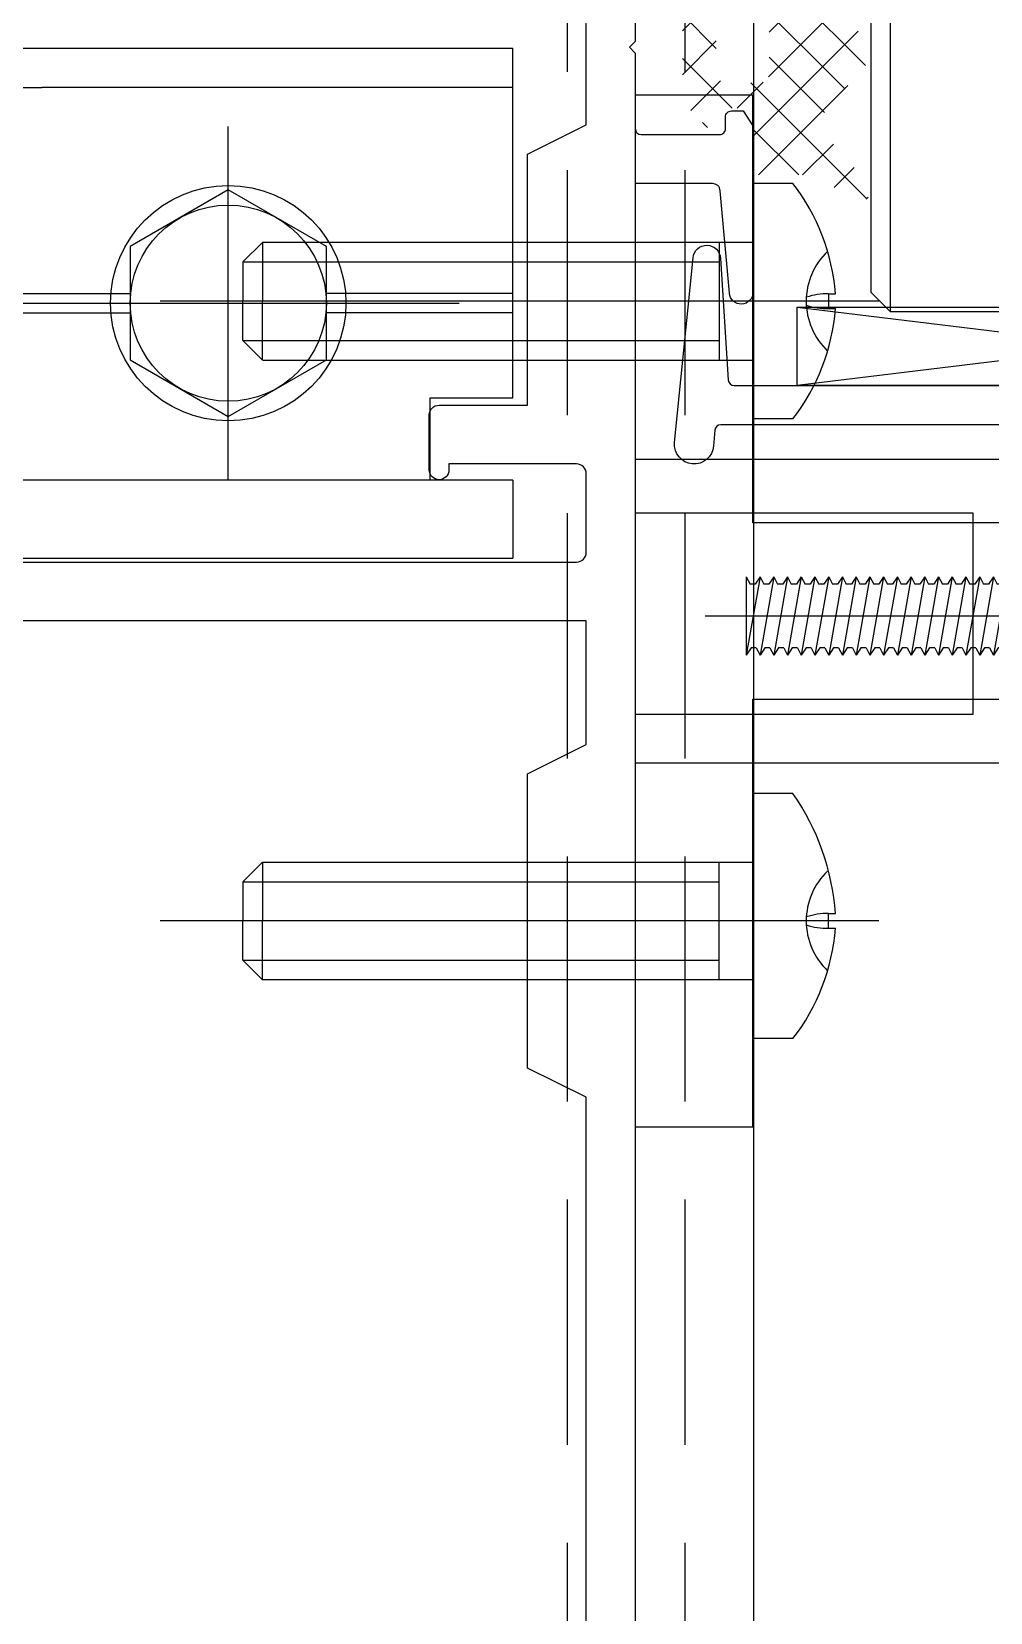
# Model space of a CAD drawing. Extents: x -8792 to 174344, y -43961 to 62816.
# Drawn here: x 95410.1 to 95459, y -10172.6 to -10092 of the extents above; entities that cross this region are included whole.
import ezdxf
from ezdxf.xclip import XClip

# ---------------------------------------------------------------- set-up
doc = ezdxf.new("R2010")
doc.units = 0
doc.header["$LTSCALE"] = 50
doc.header["$XCLIPFRAME"] = 0
for name, pattern in [('DASH', [0.35, 0.25, -0.1]), ('DOT2', [0.125, 0, -0.125]), ('HIDDEN', [0.375, 0.25, -0.125]), ('JIS_08_15', [17.25, 15, -0.75, 0.75, -0.75])]:
    doc.linetypes.add(name, pattern=pattern)
for name, color, linetype in [('#分隔线', 1, 'JIS_08_15'), ('#玻璃', 130, 'Continuous'), ('#胶', 95, 'Continuous'), ('#虚线', 8, 'HIDDEN'), ('#配件', 11, 'Continuous'), ('#铝型材', 3, 'Continuous'), ('A-FLOR-OTLN', 4, 'DOT2'), ('FIN', 3, 'Continuous'), ('PJ', 4, 'Continuous'), ('XC', 3, 'Continuous'), ('ZT3_辅材--五金件-------------JD', 13, 'Continuous'), ('吊顶', 7, 'Continuous')]:
    doc.layers.add(name, color=color, linetype=linetype)

# ---------------------------------------------------------------- blocks, each defined once
blk = doc.blocks.new('A$Cbd8d7c8c')
at = {"layer": 'A-FLOR-OTLN', "color": 8}
blk.add_lwpolyline([(-22721.24937731028, -15689.86968211655), (-43719.41647269274, -33393.16188598087, 0.413755730742382), (-43991.60535459826, -36560.98194338084, 0.1896724665796431), (122158.1740942716, -126683.0426204044, 0.414786072981368), (124666.0152100509, -124719.4948140864), (133885.1673546026, -48361.88285301649, 0.379931253570586), (116453.2507597166, -23207.94787260017, 0.2364517045148016)], format="xyb", dxfattribs=at)
at = {"layer": '吊顶', "const_width": 3}
blk.add_lwpolyline([(36525.16269515478, -42886.23891143122, 0.056654023901928), (31389.80361110461, -41079.322920529), (30859.08537955373, -40957.77536884585, -0.1125361045485018), (21289.4537036519, -36343.71662567847, -0.0289167358602449), (3039.011338204145, -19971.01165417739, 0.4135317777718731), (-633.6185435920488, -19953.37917324936), (-31397.94016679469, -50352.84389940772, 0.4147813061863365), (-31416.3285705545, -54033.31448566628, 0.1704916733923174), (123964.2830003048, -129414.7104053417, 0.4125640170375961), (126841.1750901889, -127143.2247624403), (136317.5030562885, -48655.55449670245, 1.269194860891986), (87076.80076918215, -54393.31561949174)], format="xyb", dxfattribs=at)
blk = doc.blocks.new('tytutuyoyo')
at = {"layer": '#胶'}
h = blk.add_hatch(dxfattribs=at)
h.set_pattern_fill('ANSI37', color=256, style=0)
h.set_pattern_definition([(45, (-33425.64036745032, -31759.1120949441), (-1.122532015133644, 1.122532015133644), []), (135, (-33425.64036745032, -31759.1120949441), (-1.122532015133644, -1.122532015133644), [])])
edge = h.paths.add_edge_path(flags=16)
edge.add_arc((2119.839039766426, -5796.207525686244), 0.5448115530029914, 0.7394739602140135, 85.28687023139139, ccw=False)
edge.add_line((2120.383805945035, -5796.200494404438), (2120.383807864535, -5797.864555793331))
edge.add_arc((2119.883807864535, -5797.864556370077), 0.5000000000025073, -89.99992479288039, 6.609033448512491e-05, ccw=False)
edge.add_line((2119.883808520841, -5798.364556370081), (2117.783808489592, -5798.36455899529))
edge.add_arc((2117.783807864536, -5797.864558995287), 0.5000000000019919, 180.0000752071196, 270.0000716255329, ccw=False)
edge.add_line((2117.283807864536, -5797.864559651593), (2117.283805945044, -5796.200497995287))
edge.add_arc((2117.828572137638, -5796.207528193936), 0.5448115530058976, 94.71328018146068, 179.2606399611304, ccw=False)
edge.add_line((2117.783805239327, -5795.664558993056), (2119.883805239333, -5795.664556367847))
edge = h.paths.add_edge_path()
edge.add_line((2123.100166477278, -5801.271025788657), (2125.485065788031, -5803.394366121931))
edge.add_arc((2125.863122187046, -5802.953105342487), 0.5810660171742962, 229.4112174586473, 381.1649563844238)
edge.add_line((2126.404992283293, -5802.743308976671), (2125.242939532756, -5800.939051891604))
edge.add_arc((2126.083657084513, -5800.397577978867), 1.000000000000487, 179.9999246034077, 212.7840309438648, ccw=False)
edge.add_line((2125.083657084513, -5800.397576662948), (2125.083668353662, -5797.833848634888))
edge.add_arc((2124.783668353659, -5797.833848240109), 0.2999999999995349, 359.9999246027824, 450.0008050554655)
edge.add_line((2124.783664138398, -5797.533848240142), (2122.266650970654, -5797.533883610529))
edge.add_arc((2122.266651233396, -5797.733883610621), 0.2000000000908218, 90.00007527006866, 135.0000761327921)
edge.add_line((2122.125229689176, -5797.592462442233), (2122.04238708764, -5797.675305263932))
edge.add_arc((2121.900965545552, -5797.533884093416), 0.2000000000909723, 270.0000752075364, 315.0000752698241, ccw=False)
edge.add_line((2121.900965808076, -5797.733884093508), (2121.883808520724, -5797.733884116031))
edge.add_arc((2121.883808259721, -5797.533884114557), 0.2000000014723287, 180.0000752064937, 270.00007477189456, ccw=False)
edge.add_line((2121.683808258247, -5797.533884377077), (2121.68380602682, -5795.833884378553))
edge.add_line((2121.68380602682, -5795.833884378553), (2122.333806022492, -5795.833883826228))
edge.add_arc((2122.333805651877, -5795.433883826227), 0.4000000000008364, 270.0000530867532, 405.0000751261189)
edge.add_line((2122.616647993491, -5795.151040742887), (2121.480250879889, -5794.080332124504))
edge.add_arc((2121.126697952881, -5794.43388597868), 0.4999999999975066, 45.00007512700329, 90)
edge.add_line((2121.126697952881, -5793.93388597868), (2116.540912525779, -5793.93388597868))
edge.add_arc((2116.540912525779, -5794.433885978677), 0.4999999999946776, 90, 134.9999248732915)
edge.add_line((2116.187359598771, -5794.080332124504), (2115.050962523295, -5795.151040741432))
edge.add_arc((2115.333804864902, -5795.433883824771), 0.3999999999980979, 134.9999248731441, 269.9999511852416)
edge.add_line((2115.333804524111, -5795.833883824769), (2115.98380445184, -5795.833884378553))
edge.add_line((2115.98380445184, -5795.833884378553), (2115.983802220413, -5797.533884375571))
edge.add_arc((2115.783802218939, -5797.533884114557), 0.2000000014719943, 269.9999247945486, 359.9999252249789, ccw=False)
edge.add_line((2115.783801956422, -5797.733884116031), (2115.766644670366, -5797.733884093508))
edge.add_arc((2115.766644933108, -5797.533884093416), 0.2000000000908219, 224.9999238686818, 269.99992472993137, ccw=False)
edge.add_line((2115.625223388895, -5797.675305261804), (2115.542380787352, -5797.592462440109))
edge.add_arc((2115.400959245279, -5797.733883610636), 0.2000000000894576, 44.99992473533457, 89.99919494731405)
edge.add_line((2115.400962055443, -5797.533883610566), (2112.883652016586, -5797.533848240142))
edge.add_arc((2112.883647801325, -5797.833848240109), 0.2999999999998868, 89.99919494453448, 180.0000753972176)
edge.add_line((2112.583647801323, -5797.833848634888), (2112.583659070478, -5800.397577978882))
edge.add_arc((2111.583659070478, -5800.397577978867), 0.9999999999992276, 327.2159690561352, 359.9999999991662, ccw=False)
edge.add_line((2112.424376622235, -5800.939051891604), (2111.262323871691, -5802.743308976671))
edge.add_arc((2111.804193967939, -5802.953105342487), 0.5810660171751235, 158.8350436155761, 310.5887825413527)
edge.add_line((2112.182250366954, -5803.394366121931), (2114.567444001383, -5801.271025788661))
edge.add_arc((2115.232361873663, -5802.017942263388), 0.9999999985486094, 57.61414493949928, 131.6760251617831, ccw=False)
edge.add_line((2115.767980207434, -5801.173482082191), (2118.298141426938, -5803.378295153001))
edge.add_arc((2118.83380523933, -5802.533863817669), 1.000000000000709, 237.6110592604926, 302.3889407395073)
edge.add_line((2119.369469051722, -5803.378295153001), (2121.899630271226, -5801.173482082191))
edge.add_arc((2122.43524860499, -5802.017942263388), 0.9999999985471532, 48.32397483804408, 122.3858550601486, ccw=False)
blk = doc.blocks.new('*U163')
at = {"layer": '#玻璃', "color": 8, "linetype": 'Continuous'}
blk.add_line((0, 1), (147.2387329820193, 1.000000000000004), dxfattribs=at)
at = {"layer": '#玻璃', "color": 130}
blk.add_lwpolyline([(147.2387329820193, -7.999999999999996), (1, -8), (0, -7), (0, 1), (1, 2), (147.2387329820193, 2.000000000000004)], dxfattribs=at)
blk = doc.blocks.new('DDGF')
at = {"layer": '#分隔线', "ltscale": 0.3}
for p, q in [((-10.41709137859289, 15.79999999993015), (26.22810742893489, 15.79999999993015)), ((-10.41709137859289, -15.79980105068535), (26.22810742893489, -15.79980105068535))]:
    blk.add_line(p, q, dxfattribs=at)
at = {"layer": '#配件', "linetype": 'ByBlock'}
for p, q in [((-6.039747295231791, 21.79999999993015), (-4, 21.79999999993015)), ((-4, 9.300136526726419), (-4, 21.79999999993015)), ((-3.961517341871513, 18.7984127230593), (21, 18.7984127230593)), ((-2.277831430081278, 18.7984127230593), (-2.277831430081278, 12.79999999993015)), ((21, 18.7984127230593), (21, 15.79999999993015)), ((21, 18.7984127230593), (22, 17.79999999993015)), ((22, 17.79999999993015), (-2.277831430081278, 17.79999999993015)), ((22, 17.79999999993015), (22, 15.79999999993015)), ((-7.851229960360797, 16.1774081599433), (-8.203648074879311, 16.1774081599433)), ((-7.851229960360797, 16.1774081599433), (-7.851229960360797, 15.422591839917)), ((-7.851229960360797, 15.422591839917), (-8.203648074879311, 15.422591839917)), ((21, 12.801587276801), (21, 15.79999999993015)), ((22, 13.79999999993015), (22, 15.79999999993015)), ((22, 13.79999999993015), (-2.277831430081278, 13.79999999993015)), ((21, 12.801587276801), (22, 13.79999999993015)), ((20.98599567537894, 12.79999999993015), (-4, 12.79999999993015)), ((-6.039747295231791, 9.300136526726419), (-4, 9.300136526726419)), ((-6.039747295231791, -9.799801050685346), (-4, -9.799801050685346)), ((-4, -9.799801050685346), (-4, -21.79980105068535)), ((20.98599567537894, -12.79980105068535), (-4, -12.79980105068535)), ((-2.277831430081278, -18.7982137738145), (-2.277831430081278, -12.79980105068535)), ((21, -12.8013883275562), (21, -15.79980105068535)), ((21, -12.8013883275562), (22, -13.79980105068535)), ((22, -13.79980105068535), (-2.277831430081278, -13.79980105068535)), ((22, -13.79980105068535), (22, -15.79980105068535)), ((-7.851229960360797, -15.4223928906722), (-8.203648074879311, -15.4223928906722)), ((-7.851229960360797, -16.17720921069849), (-7.851229960360797, -15.4223928906722)), ((21, -18.7982137738145), (21, -15.79980105068535)), ((22, -17.79980105068535), (22, -15.79980105068535)), ((-7.851229960360797, -16.17720921069849), (-8.203648074879311, -16.17720921069849)), ((22, -17.79980105068535), (-2.277831430081278, -17.79980105068535)), ((21, -18.7982137738145), (22, -17.79980105068535)), ((-3.961517341871513, -18.7982137738145), (21, -18.7982137738145)), ((-6.039747295231791, -21.79980105068535), (-4, -21.79980105068535))]:
    blk.add_line(p, q, dxfattribs=at)
for centre, radius, start, end in [((2.330552405852359, 15.35092777968384), 10.56657227238094, 142.3867952121227, 175.5139421238605), ((-10.227652723348, 15.79999999993015), 3.512367508902334, 313.6364720930283, 46.36352790697178), ((-7.790593046171125, 12.77943175466498), 3.398517395292886, 71.66108498292938, 91.02233510181463), ((4.005549523091759, 16.29414240346523), 12.24026578026515, 184.0831189443813, 214.8474421694925), ((-7.790593046171125, 18.82056824519532), 3.398517395292886, 268.9776648981854, 288.3389150170706), ((2.330552405852359, -16.24887327093165), 10.56657227238371, 142.3867952079543, 175.5139421238605), ((-10.227652723348, -15.79980105068535), 3.512367508902334, 313.6364720889165, 46.36352791108349), ((-7.790593046171125, -18.82036929595051), 3.398517395292886, 71.66108498292938, 91.02233510181463), ((-7.790593046171125, -12.77923280542018), 3.398517395292886, 268.9776648981854, 288.3389150170706), ((2.330552405852359, -15.35072883043904), 10.56657227238094, 184.4860578761395, 217.6132047920457)]:
    blk.add_arc(centre, radius, start, end, dxfattribs=at)
at = {"layer": '#铝型材'}
blk.add_lwpolyline([(-63.84320869192015, -4.499834860413102), (-4, -4.499924916046439), (-4, -26.29999999993015), (2, -26.29999999993015), (2, 26.29999999993015), (-3.999999999970896, 26.29999999993015), (-4, 4.500219188194023), (-63.84320869192015, 4.499978599284077, 0.9999999999999999)], format="xyb", dxfattribs=at)
blk = doc.blocks.new('螺栓M6-俯')
at = {"layer": '#分隔线', "ltscale": 0.6}
for p, q in [((0, 9.002064453236017), (0, -9.002064453236017)), ((11.76553557382431, 0), (-11.76553557382431, 0))]:
    blk.add_line(p, q, dxfattribs=at)
at = {"layer": '#配件'}
blk.add_lwpolyline([(-5, -2.886751345948142), (0, -5.773502691896283), (5, -2.886751345948142), (5, 2.886751345948142), (0, 5.773502691896283), (-5, 2.886751345948142)], close=True, dxfattribs=at)
for radius in [6, 5]:
    blk.add_circle((0, 0), radius, dxfattribs=at)
blk = doc.blocks.new('DSGFCV')
at = {"layer": '#配件'}
for p, q in [((-114.1806975508807, -12.50000000008731), (-104.6801975509152, -12.50000000008731)), ((-63.06922914700408, -12.50000000008731), (-94.68019755091518, -12.50000000008731)), ((-114.1806975508807, -13.50000000008731), (-104.6801975509152, -13.50000000008731)), ((-63.06922914700408, -13.50000000008731), (-94.68019755091518, -13.50000000008731)), ((-109.980197550889, -17.82530503824819), (-114.1801975508861, -17.82530503824819)), ((-109.980197550889, -22.02530503828893), (-109.980197550889, -17.82530503824819))]:
    blk.add_line(p, q, dxfattribs=at)
for points in [[(0, -17.82530503816088), (0, 0), (-114.1801975508861, 0)], [(-114.1801975508861, -17.82530503824819), (-114.1801975508861, -8.731149137020111e-11), (-114.1801975508861, -8.731149137020111e-11)], [(-114.1801975508861, -2.000000000087311), (-90.18019755090063, -2.000000000087311)], [(0, -2), (-90.18019755090063, -2.000000000087311)], [(-114.1801975508861, -22.02530503828893), (-114.1801975508861, -22.02530503828893), (-114.1801975508861, -26.00000000008731), (-114.1801975508861, -26.00000000008731)], [(-114.1801975508861, -22.02530503828893), (0, -22.02530503820162), (0, -26), (-114.1801975508861, -26.00000000008731)]]:
    blk.add_lwpolyline(points, dxfattribs=at)
at = {"layer": '#配件', "xscale": -1, "rotation": 180}
blk.add_blockref('螺栓M6-俯', (-99.68019755091518, -13.00000000008731), dxfattribs=at)
blk = doc.blocks.new('DSFF')
at = {"layer": 'FIN', "ltscale": 10}
for points in [[(120.4800032946514, 67.62484216637677), (2.999999999941792, 67.62484216640587, -0.414213562373095), (2.499999999941792, 68.12484216640587), (2.499999999941792, 72.12484216646408, -0.414213562373095), (2.999999999941792, 72.62484216640587), (9.499999999941792, 72.62484216640587), (9.499999999941792, 72.32484216641751, 0.414213562373095), (9.999999999941792, 71.82484216641751, 0.414213562373095), (10.49999999994179, 72.32484216641751), (10.49999999994179, 75.12484216646408, 0.4142135623645707), (9.999999999941792, 75.62484216643497), (5.499999999956344, 75.62484216643497), (5.499999999956344, 88.42480105027789), (2.499999999956344, 89.91919249325292), (2.499999999941792, 97.32484216638841, -0.4142135623730951)], [(-1.455191522836685e-11, 98.02499999894644), (0, 94.17499999911524), (0.2999999999301508, 93.87499999895226), (0, 93.57499999910942), (0, 89.72499999898719, -0.414213562373095), (-0.2999999999883585, 89.42499999899883), (-4.300000000046566, 89.42499999894062, -0.4142135624015094), (-4.600000000064028, 89.72499999898719), (-4.600000000005821, 90.32499999902211, 0.4142135624015095), (-4.900000000023283, 90.62499999906868), (-5.499999999970896, 90.62499999906868), (-6.000000000029104, 89.87499999895226), (-6.000000000116415, 86.92499999896972), (-6.000000000116415, 81.37742929038359, 0.9678044641974725), (-4.80128421052359, 81.33819405993563), (-4.332854138367111, 86.5607447057846, -0.3882414729617263), (-3.934454444679432, 86.92499999894062), (0, 86.92499999896972), (-1.455191522836685e-11, 72.8750000000291), (-19.11996963311685, 72.87499999906868)]]:
    blk.add_lwpolyline(points, format="xyb", dxfattribs=at)
blk.add_lwpolyline([(-19.11996963316051, 57.37499999906868), (-1.455191522836685e-11, 57.37500000005821), (0, -57.37500000005821)], dxfattribs=at)
blk.add_lwpolyline([(2.499999999956344, 40.33060855680378), (5.499999999956344, 41.8249999996624), (5.499999999956344, 56.8249999996624), (2.499999999941792, 58.31939144263742), (2.499999999941792, 64.62499999906868), (120.9800032946659, 64.62499999906868), (120.9800032946659, -64.62499999906868), (2.499999999956344, -64.62499999906868), (2.499999999956344, -58.31939144263742), (5.499999999956344, -56.8249999996624), (5.499999999956344, -41.8249999996624), (2.499999999956344, -40.33060855680378)], close=True, dxfattribs=at)
at = {"layer": 'XC'}
blk.add_lwpolyline([(-1.455191522836685e-11, 59.8750000000291), (-17.21996963315178, 59.87499999909778), (-17.21996963315178, 65.12499999906868), (-17.21996963315178, 70.12499999906868), (-1.455191522836685e-11, 70.1250000000291)], close=True, dxfattribs=at)
blk = doc.blocks.new('ZT_盘头自攻_ST4.8x38')
at = {"layer": '#分隔线', "ltscale": 0.6}
blk.add_line((35.5, 7.275957614183426e-12), (-6.600000000005821, 7.275957614183426e-12), dxfattribs=at)
at = {"layer": '#配件', "linetype": 'ByBlock'}
for p, q in [((-1.723475382983452, 4.000000000007276), (0, 4.000000000007276)), ((0, 4.000000000007276), (0, -3.999999999992724)), ((0.07643568961066194, 2.289943386735104), (0.4454545454500476, 2.000000000007276)), ((1.399999999994179, 2.000000000007276), (0.4454545454500476, 2.000000000007276)), ((1.399999999994179, 2.000000000007276), (1.399999999994179, -1.999999999992724)), ((1.399999999994179, 1.690340333312633), (1.444784865932888, 1.621000000006461)), ((1.444784865932888, 1.621000000006461), (1.70569867255108, 1.621000000006461)), ((1.899999999994179, 2.000000000007276), (1.70569867255108, 1.621000000006461)), ((1.899999999994179, 2.000000000007276), (2.599999999991269, -2)), ((1.899999999994179, 2.000000000007276), (2.144784865929978, 1.620999999999185)), ((2.144784865929978, 1.620999999999185), (2.405698672548169, 1.621000000006461)), ((2.599999999991269, 2), (2.405698672548169, 1.621000000006461)), ((2.599999999991269, 2), (3.299999999988358, -1.999999999992724)), ((2.599999999991269, 2), (2.84478486594162, 1.620999999999185)), ((2.84478486594162, 1.620999999999185), (3.105698672545259, 1.620999999999185)), ((3.299999999988358, 2.000000000007276), (3.105698672545259, 1.620999999999185)), ((3.299999999988358, 2.000000000007276), (4, -1.999999999992724)), ((3.299999999988358, 2.000000000007276), (3.544784865938709, 1.620999999999185)), ((3.544784865938709, 1.620999999999185), (3.805698672542349, 1.621000000006461)), ((4, 2.000000000007276), (3.805698672542349, 1.621000000006461)), ((4, 2.000000000007276), (4.69999999999709, -2)), ((4, 2.000000000007276), (4.244784865935799, 1.621000000006461)), ((4.244784865935799, 1.621000000006461), (4.50569867255399, 1.621000000006461)), ((4.69999999999709, 2.000000000007276), (4.50569867255399, 1.621000000006461)), ((4.69999999999709, 2.000000000007276), (5.399999999994179, -2)), ((4.69999999999709, 2.000000000007276), (4.944784865932888, 1.621000000006461)), ((4.944784865932888, 1.621000000006461), (5.20569867255108, 1.620999999999185)), ((5.399999999994179, 2.000000000007276), (5.20569867255108, 1.620999999999185)), ((5.399999999994179, 2.000000000007276), (6.099999999991269, -1.999999999992724)), ((5.399999999994179, 2.000000000007276), (5.644784865929978, 1.620999999999185)), ((5.644784865929978, 1.620999999999185), (5.905698672548169, 1.620999999999185)), ((6.099999999991269, 2), (5.905698672548169, 1.620999999999185)), ((6.099999999991269, 2), (6.799999999988358, -1.999999999992724)), ((6.099999999991269, 2), (6.34478486594162, 1.620999999999185)), ((6.34478486594162, 1.620999999999185), (6.605698672545259, 1.620999999999185)), ((6.799999999988358, 2.000000000007276), (6.605698672545259, 1.620999999999185)), ((6.799999999988358, 2.000000000007276), (7.5, -1.999999999992724)), ((6.799999999988358, 2.000000000007276), (7.044784865938709, 1.621000000006461)), ((7.044784865938709, 1.621000000006461), (7.305698672542349, 1.621000000006461)), ((7.5, 2.000000000007276), (7.305698672542349, 1.621000000006461)), ((7.5, 2.000000000007276), (8.19999999999709, -2)), ((7.5, 2.000000000007276), (7.744784865935799, 1.621000000006461)), ((7.744784865935799, 1.621000000006461), (8.00569867255399, 1.621000000006461)), ((8.199999999982538, 2.000000000007276), (8.00569867255399, 1.621000000006461)), ((8.199999999982538, 2.000000000007276), (8.89999999999418, -2)), ((8.199999999982538, 2.000000000007276), (8.444784865932888, 1.621000000006461)), ((8.444784865932888, 1.621000000006461), (8.70569867255108, 1.620999999999185)), ((8.89999999999418, 2.000000000007276), (8.70569867255108, 1.620999999999185)), ((8.89999999999418, 2.000000000007276), (9.599999999991269, -1.999999999992724)), ((8.89999999999418, 2.000000000007276), (9.144784865929978, 1.621000000006461)), ((9.144784865929978, 1.621000000006461), (9.40569867254817, 1.620999999999185)), ((9.599999999991269, 2), (9.40569867254817, 1.620999999999185)), ((9.599999999991269, 2), (10.29999999998836, -1.999999999992724)), ((9.599999999991269, 2), (9.84478486594162, 1.620999999999185)), ((9.84478486594162, 1.620999999999185), (10.10569867254526, 1.620999999999185)), ((10.29999999998836, 2.000000000007276), (10.10569867254526, 1.620999999999185)), ((10.29999999998836, 2.000000000007276), (11, -1.999999999992724)), ((10.29999999998836, 2.000000000007276), (10.54478486593871, 1.621000000006461)), ((10.54478486593871, 1.621000000006461), (10.80569867254235, 1.621000000006461)), ((11, 2.000000000007276), (10.80569867254235, 1.621000000006461)), ((11, 2.000000000007276), (11.69999999998254, -2)), ((11, 2.000000000007276), (11.2447848659358, 1.620999999999185)), ((11.2447848659358, 1.620999999999185), (11.50569867255399, 1.621000000006461)), ((11.69999999999709, 2), (11.50569867255399, 1.621000000006461)), ((11.69999999999709, 2), (12.39999999999418, -2)), ((11.69999999999709, 2), (11.94478486594744, 1.620999999999185)), ((11.94478486594744, 1.620999999999185), (12.20569867255108, 1.620999999999185)), ((12.39999999999418, 2), (12.20569867255108, 1.620999999999185)), ((12.39999999999418, 2), (13.10000000000582, -1.999999999992724)), ((12.39999999999418, 2), (12.64478486592998, 1.621000000006461)), ((12.64478486592998, 1.621000000006461), (12.90569867254817, 1.620999999999185)), ((13.09999999999127, 2.000000000007276), (12.90569867254817, 1.620999999999185)), ((13.09999999999127, 2.000000000007276), (13.79999999998836, -2)), ((13.09999999999127, 2.000000000007276), (13.34478486594162, 1.620999999999185)), ((13.34478486594162, 1.620999999999185), (13.60569867254526, 1.620999999999185)), ((13.79999999998836, 2.000000000007276), (13.60569867254526, 1.621000000006461)), ((13.79999999998836, 2.000000000007276), (14.5, -2)), ((13.79999999998836, 2.000000000007276), (14.04478486593871, 1.621000000006461)), ((14.04478486593871, 1.621000000006461), (14.30569867254235, 1.620999999999185)), ((14.5, 2.000000000007276), (14.30569867254235, 1.620999999999185)), ((14.5, 2.000000000007276), (15.19999999999709, -1.999999999992724)), ((14.5, 2.000000000007276), (14.7447848659358, 1.621000000006461)), ((14.7447848659358, 1.621000000006461), (15.00569867255399, 1.620999999999185)), ((15.19999999999709, 2.000000000007276), (15.00569867255399, 1.620999999999185)), ((15.19999999999709, 2.000000000007276), (15.89999999999418, -2)), ((15.19999999999709, 2.000000000007276), (15.44478486593289, 1.620999999999185)), ((15.44478486593289, 1.620999999999185), (15.70569867255108, 1.620999999999185)), ((15.89999999999418, 2), (15.70569867255108, 1.620999999999185)), ((15.89999999999418, 2), (16.59999999999127, -1.999999999992724)), ((15.89999999999418, 2), (16.14478486592998, 1.621000000006461)), ((16.14478486592998, 1.621000000006461), (16.40569867254817, 1.620999999999185)), ((16.59999999999127, 2.000000000007276), (16.40569867254817, 1.620999999999185)), ((16.59999999999127, 2.000000000007276), (17.29999999998836, -2)), ((16.59999999999127, 2.000000000007276), (16.84478486594162, 1.620999999999185)), ((16.84478486594162, 1.620999999999185), (17.10569867254526, 1.621000000006461)), ((17.29999999998836, 2.000000000007276), (17.10569867254526, 1.621000000006461)), ((17.29999999998836, 2.000000000007276), (18, -2)), ((17.29999999998836, 2.000000000007276), (17.54478486593871, 1.621000000006461)), ((17.54478486593871, 1.621000000006461), (17.80569867254235, 1.620999999999185)), ((18, 2.000000000007276), (17.80569867254235, 1.620999999999185)), ((18, 2.000000000007276), (18.69999999999709, -2)), ((18, 2.000000000007276), (18.2447848659358, 1.621000000006461)), ((18.2447848659358, 1.621000000006461), (18.50569867255399, 1.620999999999185)), ((18.69999999999709, 2), (18.50569867255399, 1.620999999999185)), ((18.69999999999709, 2), (19.39999999999418, -2)), ((18.69999999999709, 2), (18.94478486593289, 1.620999999999185)), ((18.94478486593289, 1.620999999999185), (19.20569867255108, 1.621000000006461)), ((19.39999999999418, 2), (19.20569867255108, 1.621000000006461)), ((19.39999999999418, 2), (20.09999999999127, -1.999999999992724)), ((19.39999999999418, 2), (19.64478486592998, 1.621000000006461)), ((19.64478486592998, 1.621000000006461), (19.90569867254817, 1.620999999999185)), ((20.09999999999127, 2.000000000007276), (19.90569867254817, 1.620999999999185)), ((20.09999999999127, 2.000000000007276), (20.79999999998836, -1.999999999992724)), ((20.09999999999127, 2.000000000007276), (20.34478486594162, 1.620999999999185)), ((20.34478486594162, 1.620999999999185), (20.60569867255981, 1.621000000006461)), ((20.79999999998836, 2.000000000007276), (20.60569867255981, 1.621000000006461)), ((20.79999999998836, 2.000000000007276), (21.5, -2)), ((20.79999999998836, 2.000000000007276), (21.04478486593871, 1.620999999999185)), ((21.04478486593871, 1.620999999999185), (21.30569867254235, 1.620999999999185)), ((21.5, 2), (21.30569867254235, 1.620999999999185)), ((21.5, 2), (22.19999999999709, -2)), ((21.5, 2), (21.7447848659358, 1.621000000006461)), ((21.7447848659358, 1.621000000006461), (22.00569867255399, 1.620999999999185)), ((22.19999999999709, 2), (22.00569867255399, 1.620999999999185)), ((22.19999999999709, 2), (22.89999999999418, -2)), ((22.19999999999709, 2), (22.44478486593289, 1.620999999999185)), ((22.44478486593289, 1.620999999999185), (22.70569867255108, 1.621000000006461)), ((22.89999999999418, 2), (22.70569867255108, 1.621000000006461)), ((22.89999999999418, 2), (23.59999999999127, -2)), ((22.89999999999418, 2), (23.14478486592998, 1.621000000006461)), ((23.14478486592998, 1.621000000006461), (23.40569867254817, 1.620999999999185)), ((23.59999999999127, 2.000000000007276), (23.40569867254817, 1.620999999999185)), ((23.59999999999127, 2.000000000007276), (24.29999999998836, -2)), ((23.59999999999127, 2.000000000007276), (23.84478486594162, 1.621000000006461)), ((23.84478486594162, 1.621000000006461), (24.10569867255981, 1.620999999999185)), ((24.29999999998836, 2.000000000007276), (24.10569867255981, 1.620999999999185)), ((24.29999999998836, 2.000000000007276), (25, -2)), ((24.29999999998836, 2.000000000007276), (24.54478486593871, 1.620999999999185)), ((24.54478486593871, 1.620999999999185), (24.80569867254235, 1.620999999999185)), ((24.99999999998545, 2), (24.80569867254235, 1.620999999999185)), ((25, 2), (24.8056986725569, 1.620999999991909)), ((25, 2), (25.69999999999709, -2)), ((25, 2), (25.24478486595035, 1.620999999991909)), ((25.24478486595035, 1.620999999991909), (25.50569867256854, 1.620999999999185)), ((25.69999999999709, 2), (25.50569867256854, 1.620999999999185)), ((25.69999999999709, 2), (26.40000000000873, -2.000000000007276)), ((25.69999999999709, 2), (25.94478486594744, 1.620999999991909)), ((25.94478486594744, 1.620999999991909), (26.20569867255108, 1.620999999991909)), ((26.40000000000873, 1.999999999992724), (26.20569867255108, 1.620999999991909)), ((26.40000000000873, 1.999999999992724), (27.10000000000582, -2.000000000007276)), ((26.40000000000873, 1.999999999992724), (26.64478486594453, 1.620999999999185)), ((26.64478486594453, 1.620999999999185), (26.90569867256272, 1.620999999991909)), ((27.10000000000582, 1.999999999992724), (26.90569867256272, 1.620999999991909)), ((27.10000000000582, 1.999999999992724), (27.80000000000291, -2.000000000007276)), ((27.10000000000582, 1.999999999992724), (27.34478486594162, 1.620999999991909)), ((27.34478486594162, 1.620999999991909), (27.60569867255981, 1.620999999999185)), ((27.80000000000291, 1.999999999992724), (27.60569867255981, 1.620999999999185)), ((27.80000000000291, 1.999999999992724), (28.5, -2.000000000007276)), ((27.80000000000291, 1.999999999992724), (28.04478486593871, 1.620999999999185)), ((28.04478486593871, 1.620999999999185), (28.3056986725569, 1.620999999991909)), ((28.5, 2), (28.3056986725569, 1.620999999991909)), ((28.5, 2), (29.19999999999709, -2.000000000007276)), ((28.5, 2), (28.74478486595035, 1.620999999999185)), ((28.74478486595035, 1.620999999999185), (29.00569867256854, 1.620999999991909)), ((29.19999999999709, 2), (29.00569867256854, 1.620999999991909)), ((29.19999999999709, 2), (29.90000000000873, -2.000000000007276)), ((29.19999999999709, 2), (29.44478486594744, 1.620999999991909)), ((29.44478486594744, 1.620999999991909), (29.70569867255108, 1.620999999991909)), ((29.89999999999418, 1.999999999992724), (29.70569867255108, 1.620999999991909)), ((29.90000000000873, 1.999999999985448), (29.70569867255108, 1.620999999984633)), ((29.90000000000873, 1.999999999985448), (30.60000000000582, -2.000000000014552)), ((29.90000000000873, 1.999999999985448), (30.14478486594453, 1.620999999991909)), ((30.14478486594453, 1.620999999991909), (30.40569867256272, 1.620999999984633)), ((30.60000000000582, 1.999999999985448), (30.40569867256272, 1.620999999984633)), ((30.60000000000582, 1.999999999985448), (31.30000000000291, -2.000000000014552)), ((30.60000000000582, 1.999999999985448), (30.84478486594162, 1.620999999984633)), ((30.84478486594162, 1.620999999984633), (31.10569867255981, 1.620999999991909)), ((31.30000000000291, 1.999999999985448), (31.10569867255981, 1.620999999991909)), ((31.30000000000291, 1.999999999985448), (32, -2.000000000014552)), ((31.30000000000291, 1.999999999985448), (31.54478486593871, 1.620999999991909)), ((31.54478486593871, 1.620999999991909), (31.8056986725569, 1.620999999984633)), ((32, 1.999999999992724), (31.8056986725569, 1.620999999984633)), ((32, 1.999999999992724), (32.69999999999709, -2.000000000014552)), ((32, 1.999999999992724), (32.24478486595035, 1.620999999991909)), ((32.24478486595035, 1.620999999991909), (32.50569867256854, 1.620999999984633)), ((32.69999999999709, 1.999999999992724), (32.50569867256854, 1.620999999984633)), ((32.69999999999709, 1.999999999992724), (33.40000000000873, -2.000000000014552)), ((32.69999999999709, 1.999999999992724), (32.94478486594744, 1.620999999984633)), ((32.94478486594744, 1.620999999984633), (33.20569867255108, 1.620999999984633)), ((33.39999999999418, 1.999999999985448), (33.20569867255108, 1.620999999984633)), ((33.39999999999418, 1.999999999985448), (33.40000000000873, -2.000000000014552)), ((1.399999999994179, 0.857142857144936), (1.899999999994179, -2)), ((-3.087680633325363, 0.4000000000014552), (-2.700000000011642, 0.4000000000087311)), ((-2.700000000011642, 0.4000000000087311), (-2.700000000011642, -0.3999999999869033)), ((-3.087680633325363, -0.3999999999941792), (-2.700000000011642, -0.3999999999869033)), ((0.4454545454500476, -1.999999999992724), (0.07643568961066194, -2.289943386727828)), ((1.399999999994179, -1.999999999992724), (0.4454545454500476, -1.999999999992724)), ((1.399999999994179, -1.620999999991909), (1.655215134043829, -1.620999999991909)), ((1.655215134043829, -1.620999999991909), (1.899999999994179, -2)), ((2.094301327437279, -1.620999999991909), (1.899999999994179, -2)), ((2.094301327437279, -1.620999999991909), (2.355215134040918, -1.620999999991909)), ((2.35521513405547, -1.620999999991909), (2.599999999991269, -2)), ((2.794301327434368, -1.620999999999185), (2.599999999991269, -2)), ((2.794301327434368, -1.620999999999185), (3.05521513405256, -1.620999999999185)), ((3.05521513405256, -1.620999999999185), (3.299999999988358, -1.999999999992724)), ((3.49430132744601, -1.620999999991909), (3.299999999988358, -1.999999999992724)), ((3.49430132744601, -1.620999999991909), (3.755215134049649, -1.620999999999185)), ((3.755215134049649, -1.620999999999185), (4, -1.999999999992724)), ((4.194301327428548, -1.620999999999185), (4, -1.999999999992724)), ((4.194301327428548, -1.620999999999185), (4.455215134046739, -1.620999999991909)), ((4.455215134046739, -1.620999999991909), (4.69999999999709, -2)), ((4.894301327440189, -1.620999999991909), (4.69999999999709, -2)), ((4.894301327440189, -1.620999999991909), (5.155215134043829, -1.620999999999185)), ((5.155215134043829, -1.620999999999185), (5.399999999994179, -2)), ((5.594301327437279, -1.620999999991909), (5.399999999994179, -2)), ((5.594301327437279, -1.620999999991909), (5.85521513405547, -1.620999999991909)), ((5.85521513405547, -1.620999999999185), (6.099999999991269, -1.999999999992724)), ((6.294301327434368, -1.620999999999185), (6.099999999991269, -1.999999999992724)), ((6.294301327434368, -1.620999999999185), (6.55521513405256, -1.620999999991909)), ((6.55521513405256, -1.620999999991909), (6.799999999988358, -1.999999999992724)), ((6.99430132744601, -1.620999999991909), (6.799999999988358, -1.999999999992724)), ((6.99430132744601, -1.620999999991909), (7.255215134049649, -1.620999999999185)), ((7.255215134049649, -1.620999999999185), (7.5, -1.999999999992724)), ((7.6943013274431, -1.620999999991909), (7.5, -1.999999999992724)), ((7.6943013274431, -1.620999999991909), (7.955215134046739, -1.620999999991909)), ((7.955215134046739, -1.620999999991909), (8.19999999999709, -2)), ((8.39430132744019, -1.620999999999185), (8.19999999999709, -2)), ((8.39430132744019, -1.620999999999185), (8.655215134043829, -1.620999999999185)), ((8.655215134043829, -1.620999999999185), (8.89999999999418, -2)), ((9.094301327437279, -1.620999999991909), (8.89999999999418, -2)), ((9.094301327437279, -1.620999999991909), (9.355215134040918, -1.620999999991909)), ((9.35521513405547, -1.620999999999185), (9.599999999991269, -1.999999999992724)), ((9.794301327434368, -1.620999999999185), (9.599999999991269, -1.999999999992724)), ((9.794301327434368, -1.620999999999185), (10.05521513405256, -1.620999999991909)), ((10.05521513405256, -1.620999999991909), (10.29999999998836, -1.999999999992724)), ((10.49430132743146, -1.620999999991909), (10.29999999998836, -1.999999999992724)), ((10.49430132743146, -1.620999999991909), (10.75521513404965, -1.620999999999185)), ((10.75521513404965, -1.620999999999185), (11, -1.999999999992724)), ((11.1943013274431, -1.620999999991909), (11, -1.999999999992724)), ((11.1943013274431, -1.620999999991909), (11.45521513404674, -1.620999999991909)), ((11.45521513404674, -1.620999999991909), (11.69999999998254, -2)), ((11.89430132744019, -1.620999999999185), (11.69999999999709, -2)), ((11.89430132744019, -1.620999999999185), (12.15521513405838, -1.620999999991909)), ((12.15521513405838, -1.620999999991909), (12.39999999999418, -2)), ((12.59430132743728, -1.620999999991909), (12.39999999999418, -2)), ((12.59430132743728, -1.620999999991909), (12.85521513404092, -1.620999999991909)), ((12.85521513405547, -1.620999999999185), (13.10000000000582, -1.999999999992724)), ((13.29430132743437, -1.620999999999185), (13.10000000000582, -1.999999999992724)), ((13.29430132743437, -1.620999999991909), (13.55521513405256, -1.620999999991909)), ((13.55521513405256, -1.620999999991909), (13.79999999998836, -2)), ((13.99430132743146, -1.620999999991909), (13.79999999998836, -2)), ((13.99430132743146, -1.620999999991909), (14.25521513404965, -1.620999999999185)), ((14.25521513404965, -1.620999999999185), (14.5, -2)), ((14.6943013274431, -1.620999999991909), (14.5, -2)), ((14.6943013274431, -1.620999999991909), (14.95521513404674, -1.620999999999185)), ((14.95521513404674, -1.620999999999185), (15.19999999999709, -1.999999999992724)), ((15.39430132744019, -1.620999999999185), (15.19999999999709, -2)), ((15.39430132744019, -1.620999999991909), (15.65521513405838, -1.620999999991909)), ((15.65521513405838, -1.620999999991909), (15.89999999999418, -2)), ((16.09430132743728, -1.620999999991909), (15.89999999999418, -2)), ((16.09430132743728, -1.620999999991909), (16.35521513404092, -1.620999999991909)), ((16.35521513405547, -1.620999999999185), (16.59999999999127, -1.999999999992724)), ((16.79430132743437, -1.620999999991909), (16.59999999999127, -1.999999999992724)), ((16.79430132743437, -1.620999999991909), (17.05521513405256, -1.620999999991909)), ((17.05521513405256, -1.620999999991909), (17.29999999998836, -2)), ((17.49430132743146, -1.620999999991909), (17.29999999998836, -2)), ((17.49430132743146, -1.620999999991909), (17.75521513404965, -1.620999999991909)), ((17.75521513404965, -1.620999999991909), (18, -2)), ((18.1943013274431, -1.620999999999185), (18, -2)), ((18.1943013274431, -1.620999999999185), (18.45521513404674, -1.620999999999185)), ((18.45521513404674, -1.620999999999185), (18.69999999999709, -2)), ((18.89430132744019, -1.620999999999185), (18.69999999999709, -2)), ((18.89430132744019, -1.620999999991909), (19.15521513405838, -1.620999999991909)), ((19.15521513405838, -1.620999999991909), (19.39999999999418, -2)), ((19.59430132743728, -1.620999999991909), (19.39999999999418, -2)), ((19.59430132743728, -1.620999999991909), (19.85521513404092, -1.620999999991909)), ((19.85521513404092, -1.620999999999185), (20.09999999999127, -1.999999999992724)), ((20.29430132743437, -1.620999999991909), (20.09999999999127, -1.999999999992724)), ((20.29430132743437, -1.620999999991909), (20.55521513405256, -1.620999999991909)), ((20.55521513405256, -1.620999999991909), (20.79999999998836, -1.999999999992724)), ((20.99430132743146, -1.620999999999185), (20.79999999998836, -1.999999999992724)), ((20.99430132743146, -1.620999999999185), (21.25521513404965, -1.620999999991909)), ((21.25521513404965, -1.620999999991909), (21.5, -2)), ((21.6943013274431, -1.620999999999185), (21.5, -2)), ((21.6943013274431, -1.620999999999185), (21.95521513404674, -1.620999999999185)), ((21.95521513404674, -1.620999999999185), (22.19999999999709, -2)), ((22.39430132744019, -1.620999999991909), (22.19999999999709, -2)), ((22.39430132744019, -1.620999999991909), (22.65521513405838, -1.620999999991909)), ((22.65521513405838, -1.620999999991909), (22.89999999999418, -2)), ((23.09430132743728, -1.620999999991909), (22.89999999999418, -2)), ((23.09430132743728, -1.620999999991909), (23.35521513404092, -1.620999999999185)), ((23.35521513405547, -1.620999999991909), (23.59999999999127, -2)), ((23.79430132743437, -1.620999999991909), (23.59999999999127, -2)), ((23.79430132743437, -1.620999999991909), (24.05521513405256, -1.620999999999185)), ((24.05521513405256, -1.620999999999185), (24.29999999998836, -2)), ((24.49430132743146, -1.621000000006461), (24.29999999998836, -2)), ((24.49430132743146, -1.621000000006461), (24.75521513404965, -1.620999999999185)), ((24.75521513404965, -1.620999999999185), (25, -2)), ((25.1943013274431, -1.620999999999185), (25, -2)), ((25.1943013274431, -1.620999999999185), (25.45521513406129, -1.620999999999185)), ((25.45521513406129, -1.620999999999185), (25.69999999999709, -2)), ((25.89430132744019, -1.621000000006461), (25.69999999999709, -2)), ((25.89430132744019, -1.621000000006461), (26.15521513405838, -1.620999999999185)), ((26.15521513405838, -1.620999999999185), (26.40000000000873, -2.000000000007276)), ((26.59430132745183, -1.621000000006461), (26.40000000000873, -2.000000000007276)), ((26.59430132745183, -1.621000000006461), (26.85521513405547, -1.621000000006461)), ((26.85521513405547, -1.621000000006461), (27.10000000000582, -2.000000000007276)), ((27.29430132744892, -1.620999999999185), (27.10000000000582, -2.000000000007276)), ((27.29430132744892, -1.620999999999185), (27.55521513406711, -1.620999999999185)), ((27.55521513406711, -1.620999999999185), (27.80000000000291, -2.000000000007276)), ((27.99430132744601, -1.620999999999185), (27.80000000000291, -2.000000000007276)), ((27.99430132744601, -1.620999999999185), (28.25521513404965, -1.621000000006461)), ((28.2552151340642, -1.620999999999185), (28.5, -2.000000000007276)), ((28.6943013274431, -1.620999999999185), (28.5, -2.000000000007276)), ((28.6943013274431, -1.620999999999185), (28.95521513406129, -1.621000000006461)), ((28.95521513406129, -1.621000000006461), (29.19999999999709, -2.000000000007276)), ((29.39430132744019, -1.621000000013737), (29.19999999999709, -2.000000000007276)), ((29.39430132744019, -1.621000000013737), (29.65521513405838, -1.621000000006461)), ((29.65521513405838, -1.621000000006461), (29.90000000000873, -2.000000000007276)), ((29.65521513405838, -1.621000000006461), (29.90000000000873, -2.000000000014552)), ((30.09430132745183, -1.621000000013737), (29.90000000000873, -2.000000000014552)), ((30.09430132745183, -1.621000000013737), (30.35521513405547, -1.621000000013737)), ((30.35521513405547, -1.621000000013737), (30.60000000000582, -2.000000000014552)), ((30.79430132744892, -1.621000000006461), (30.60000000000582, -2.000000000014552)), ((30.79430132744892, -1.621000000006461), (31.05521513406711, -1.621000000006461)), ((31.05521513406711, -1.621000000006461), (31.30000000000291, -2.000000000014552)), ((31.49430132744601, -1.621000000006461), (31.30000000000291, -2.000000000014552)), ((31.49430132744601, -1.621000000006461), (31.75521513404965, -1.621000000013737)), ((31.7552151340642, -1.621000000006461), (32, -2.000000000014552)), ((32.1943013274431, -1.621000000006461), (32, -2.000000000014552)), ((32.1943013274431, -1.621000000006461), (32.45521513406129, -1.621000000013737)), ((32.45521513406129, -1.621000000013737), (32.69999999999709, -2.000000000014552)), ((32.89430132744019, -1.621000000021013), (32.69999999999709, -2.000000000014552)), ((32.89430132744019, -1.621000000021013), (33.15521513405838, -1.621000000013737)), ((33.15521513405838, -1.621000000013737), (33.40000000000873, -2.000000000014552)), ((-1.723475382983452, -3.999999999992724), (0, -3.999999999992724))]:
    blk.add_line(p, q, dxfattribs=at)
at = {"layer": '#配件', "color": 1, "linetype": 'ByBlock', "extrusion": (0, 0, -1)}
blk.add_line((-6.95840992371086, -6.548361852765083e-11), (-2.95840992371086, -6.548361852765083e-11), dxfattribs=at)
at = {"layer": '#配件', "color": 1, "linetype": 'ByBlock'}
blk.add_line((-3.537230267669656, -6.548361852765083e-11), (-6.683379556823638, -5.820766091346741e-11), dxfattribs=at)
at = {"layer": '#配件', "linetype": 'ByBlock'}
for centre, radius, start, end in [((3.399999999994179, 7.275957614183426e-12), 6.5, 142.0201275552121, 176.4718766587809), ((0.1999999999970896, 2.447207054508908), 0.2, 180, 231.8427734126602), ((3.399999999994179, 7.275957614183426e-12), 6.5, 183.5281233412191, 217.9798724447879), ((0.1999999999825377, -2.447207054494356), 0.2, 128.1572265873398, 180)]:
    blk.add_arc(centre, radius, start, end, dxfattribs=at)
blk = doc.blocks.new('SF')
at = {"layer": 'ZT3_辅材--五金件-------------JD', "xscale": -1, "rotation": 270}
blk.add_blockref('ZT_盘头自攻_ST4.8x38', (-20206.4921984633, -10009.32035422448), dxfattribs=at)
blk = doc.blocks.new('A$C07a9d47b')
at = {"layer": '#铝型材'}
blk.add_lwpolyline([(271.4227722777287, -26.25015948677901, 0.9999999999999999), (273.4227722777287, -26.25015948677901), (273.4227722777287, -25.55015948676737, -0.414213562373095), (273.7227722777461, -25.25015948677901), (289.6575801460422, -25.25015948677901, -0.388878731850765), (289.9564385554695, -25.52401276392629), (290.0275933012308, -26.33731522952439, 0.9999999999999999), (292.0199826974131, -26.16300374403363), (291.0733748308849, -16.73699648748152, 0.9407060669056914), (289.676464963326, -16.77357585972641), (289.2750967752072, -22.96400026534684, -0.400759566080175), (288.9754162238678, -23.25015948677901), (253.0650988183334, -23.25015948677901, 0.4142135623730913), (252.7650988183159, -23.55015948676737), (252.7650988183159, -24.95015948679065, 0.4142135623730955), (253.0650988183334, -25.25015948677901), (271.1227722777403, -25.25015948677901, -0.4142135623730954), (271.4227722777287, -25.55015948676737)], format="xyb", close=True, dxfattribs=at)
at = {"layer": 'PJ'}
for p, q in [((285.7668030872301, -19.25015948564396), (252.9162679427536, -23.25015948677901)), ((252.9162679427536, -19.25015948657528), (285.7668030872301, -23.25015948677901))]:
    blk.add_line(p, q, dxfattribs=at)
blk.add_lwpolyline([(285.7668030872301, -19.25015948564396), (252.9162679427536, -19.25015948657528), (252.9162679427536, -23.25015948677901), (285.7668030872301, -23.25015948677901)], close=True, dxfattribs=at)
at = {"lineweight": 0, "xscale": -1, "rotation": 270}
blk.add_blockref('SF', (10264.27876414817, 20171.49203897937), dxfattribs=at)
blk = doc.blocks.new('A$C72e0b4f3')
at = {"layer": '#虚线', "color": 8, "linetype": 'DASH'}
for p, q in [((-1595.620357885316, -1022.261094154324), (-1595.620357885287, -1963.200935477449)), ((-1589.620357885287, -1022.261094154324), (-1589.620357885287, -1963.200935477449))]:
    blk.add_line(p, q, dxfattribs=at)
at = {"layer": '#铝型材'}
blk.add_lwpolyline([(-1586.120357876789, -1022.261094154266), (-1586.120357876789, -1963.200935477449)], dxfattribs=at)
at = {"layer": '#玻璃', "rotation": 90}
blk.add_blockref('*U163', (-1578.133458917902, -1169.499827130989), dxfattribs=at)
at = {"lineweight": 0, "xscale": -1.000000000000002, "rotation": 90}
blk.add_blockref('tytutuyoyo', (-7383.687317304692, 962.5698070839862), dxfattribs=at)
at = {"color": 6, "xscale": -1}
for name, p in [('DSFF', (-1592.153458919842, -1249.874906052661)), ('DSGFCV', (-1712.583462214388, -1156.050062791444))]:
    blk.add_blockref(name, p, dxfattribs=at)
at = {"color": 6, "ltscale": 10, "xscale": -1}
blk.add_blockref('A$C07a9d47b', (-1298.133458919765, -1149.999746567861), dxfattribs=at)
at = {"color": 6, "rotation": 180}
blk.add_blockref('DDGF', (-1590.153458919784, -1184.749906053068), dxfattribs=at)

msp = doc.modelspace()

# ---------------------------------------------------------------- block references
at = {"ltscale": 10}
ref = msp.add_blockref('A$Cbd8d7c8c', (-20242.46806117281, 78224.5609662563), dxfattribs=at)
XClip(ref).set_block_clipping_path([(33737.50244534825, -58253.8739175466), (58527.50083062466, -28195.84206926801)])
ref = msp.add_blockref('A$Cbd8d7c8c', (22321.9819401807, 94074.68456757195), dxfattribs=at)
XClip(ref).set_block_clipping_path([(76291.00630252008, -72283.99184971683), (103268.9259821397, -47877.30861059863)])
ref = msp.add_blockref('A$C72e0b4f3', (97033.05386235053, -8936.809896253748), dxfattribs=at)
XClip(ref).set_block_clipping_path([(-2823.8898413130373, -2118.0011099379026), (-254.01482472463977, 1437.8975418743212)])

doc.saveas('drawing.dxf')
